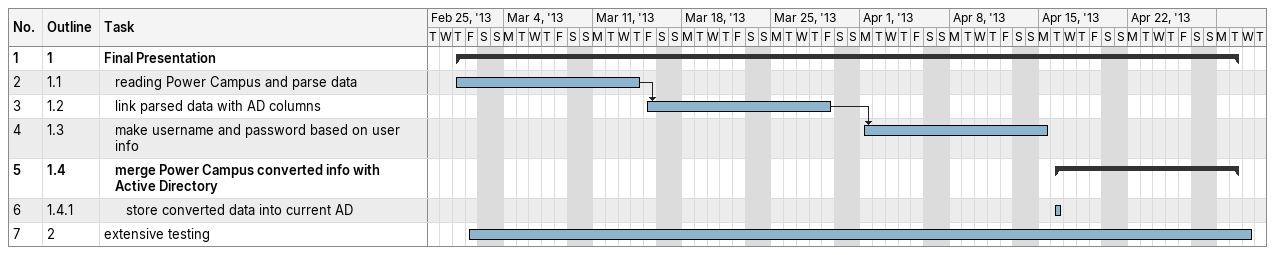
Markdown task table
| ID | WBS | Task | Start | Finish | Predecessors |
|---|---|---|---|---|---|
| 1 | 1 | **Final Presentation** | 2013-02-28 | 2013-04-30 |  |
| 2 | 1.1 | reading Power Campus and parse data | 2013-02-28 | 2013-03-14 |  |
| 3 | 1.2 | link parsed data with AD columns | 2013-03-15 | 2013-03-29 | 2 |
| 4 | 1.3 | make username and password based on user info | 2013-04-01 | 2013-04-15 | 3 |
| 5 | 1.4 | **merge Power Campus converted info with Active Directory** | 2013-04-16 | 2013-04-30 |  |
| 6 | 1.4.1 | store converted data into current AD | 2013-04-16 | 2013-04-16 |  |
| 7 | 2 | extensive testing | 2013-03-01 | 2013-05-01 |  |
